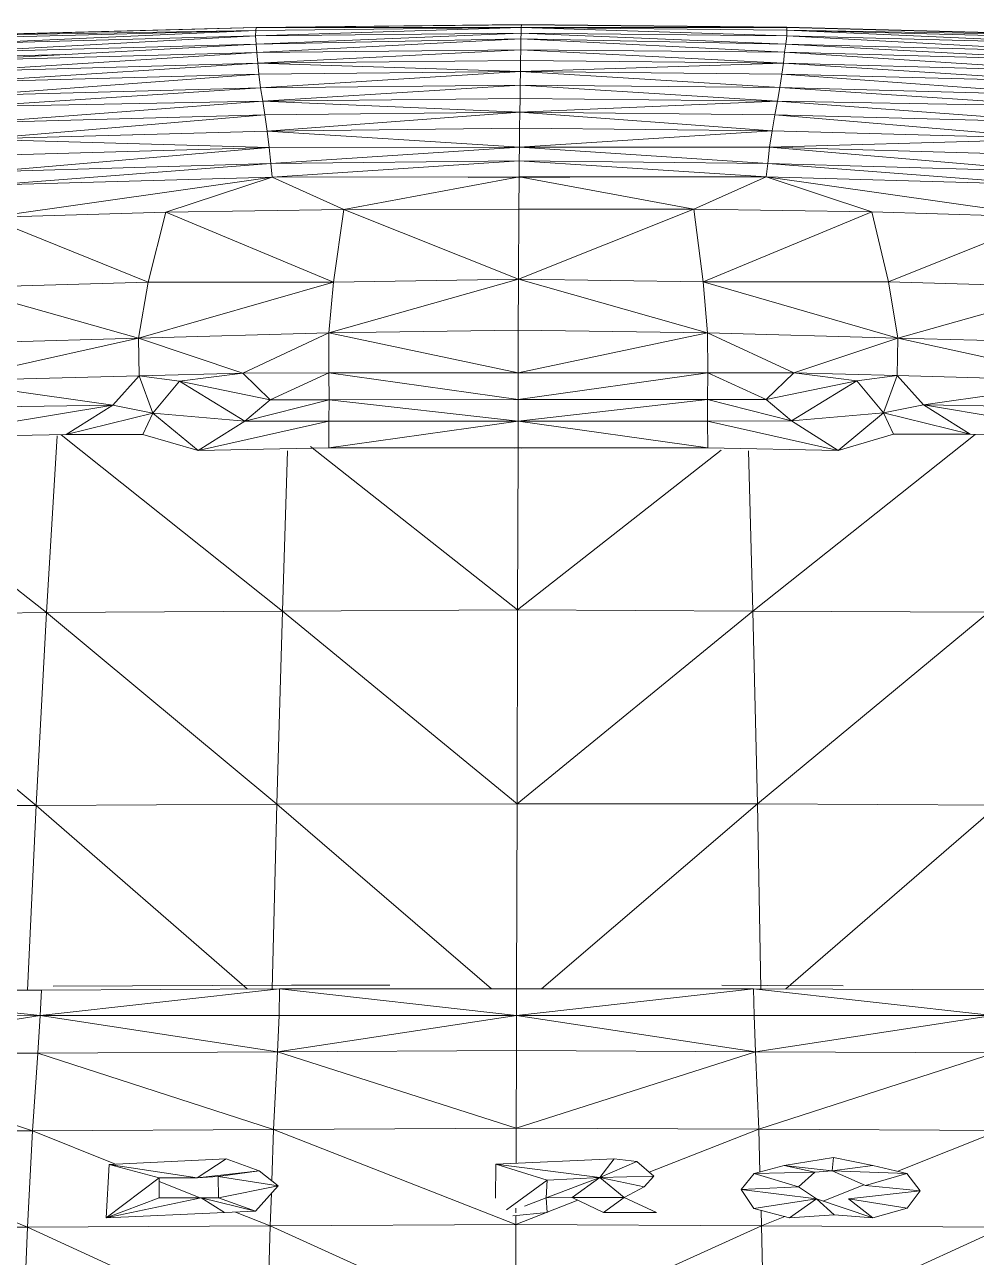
# Model space of a CAD drawing. Header units: inches. Extents: x -4169 to 1833, y -300 to 585.
# Drawn here: x -1167.79 to -1154.12, y 14.52 to 32.22 of the extents above; entities that cross this region are included whole.
import ezdxf

# ---------------------------------------------------------------- set-up
doc = ezdxf.new("R2010")
doc.units = ezdxf.units.IN
doc.header["$MEASUREMENT"] = 0
for name, color, linetype, lineweight in [('0-4', 7, 'Continuous', 9), ('0-7', 130, 'Continuous', 5), ('A-GENM', 5, 'Continuous', 9)]:
    doc.layers.add(name, color=color, linetype=linetype, lineweight=lineweight)

# ---------------------------------------------------------------- blocks, each defined once
blk = doc.blocks.new('Land_Rover_Evoque_-_SUV_Car_Vehicle_Automobile_13067 - Land Rover EVOQUE_dwg-1230547-BUILDING SECTION - EAST_WEST - LOOKING SOUTH')
at = {"layer": 'A-GENM'}
for p, q in [((-12447.255, 32.182), (-12443.444, 32.221)), ((-12447.248, 32.184), (-12443.442, 32.224)), ((-12447.248, 32.184), (-12443.444, 32.221)), ((-12443.444, 32.221), (-12443.446, 32.181)), ((-12443.442, 32.224), (-12443.444, 32.221)), ((-12443.444, 32.221), (-12439.637, 32.187)), ((-12443.444, 32.221), (-12439.634, 32.184)), ((-12443.442, 32.224), (-12439.637, 32.187)), ((-12451.623, 32.024), (-12447.261, 32.141)), ((-12451.62, 31.945), (-12447.261, 32.141)), ((-12451.62, 31.945), (-12447.264, 32.061)), ((-12451.616, 32.065), (-12447.255, 32.182)), ((-12451.616, 32.065), (-12447.261, 32.141)), ((-12451.604, 32.068), (-12447.248, 32.184)), ((-12447.255, 32.182), (-12451.604, 32.068)), ((-12451.599, 31.827), (-12447.264, 32.061)), ((-12447.264, 32.061), (-12443.446, 32.181)), ((-12447.264, 32.061), (-12447.261, 32.141)), ((-12447.264, 32.061), (-12443.449, 32.101)), ((-12447.257, 31.943), (-12447.264, 32.061)), ((-12447.261, 32.141), (-12447.255, 32.182)), ((-12447.261, 32.141), (-12443.446, 32.181)), ((-12447.257, 31.943), (-12443.449, 32.101)), ((-12447.255, 32.182), (-12447.248, 32.184)), ((-12447.255, 32.182), (-12443.446, 32.181)), ((-12443.449, 32.101), (-12443.452, 32.021)), ((-12443.446, 32.181), (-12443.449, 32.101)), ((-12443.449, 32.101), (-12439.634, 32.063)), ((-12443.449, 32.101), (-12439.647, 31.945)), ((-12443.446, 32.181), (-12439.634, 32.184)), ((-12443.446, 32.181), (-12439.632, 32.143)), ((-12443.446, 32.181), (-12439.634, 32.063)), ((-12439.634, 32.063), (-12439.647, 31.945)), ((-12439.637, 32.187), (-12435.281, 32.072)), ((-12439.637, 32.187), (-12439.634, 32.184)), ((-12439.634, 32.184), (-12439.632, 32.143)), ((-12439.634, 32.184), (-12435.281, 32.072)), ((-12439.634, 32.184), (-12435.275, 32.069)), ((-12439.632, 32.143), (-12439.634, 32.063)), ((-12439.634, 32.063), (-12435.278, 31.949)), ((-12439.634, 32.063), (-12435.305, 31.831)), ((-12439.632, 32.143), (-12435.275, 32.069)), ((-12439.632, 32.143), (-12435.271, 32.029)), ((-12439.632, 32.143), (-12435.278, 31.949)), ((-12451.599, 31.827), (-12447.257, 31.943)), ((-12451.568, 31.708), (-12447.257, 31.943)), ((-12447.257, 31.943), (-12443.452, 32.021)), ((-12447.245, 31.825), (-12447.257, 31.943)), ((-12447.245, 31.825), (-12443.452, 32.021)), ((-12447.245, 31.825), (-12443.455, 31.864)), ((-12443.455, 31.864), (-12447.233, 31.669)), ((-12443.455, 31.864), (-12443.457, 31.708)), ((-12443.452, 32.021), (-12443.455, 31.864)), ((-12443.455, 31.864), (-12439.664, 31.827)), ((-12443.455, 31.864), (-12439.681, 31.671)), ((-12443.452, 32.021), (-12439.647, 31.945)), ((-12443.452, 32.021), (-12439.664, 31.827)), ((-12439.647, 31.945), (-12439.664, 31.827)), ((-12439.647, 31.945), (-12435.305, 31.831)), ((-12439.647, 31.945), (-12435.342, 31.713)), ((-12449.998, 31.795), (-12453.196, 31.722)), ((-12451.568, 31.708), (-12447.245, 31.825)), ((-12451.532, 31.552), (-12447.245, 31.825)), ((-12447.245, 31.825), (-12447.233, 31.669)), ((-12447.233, 31.669), (-12443.457, 31.708)), ((-12443.457, 31.708), (-12443.459, 31.552)), ((-12443.457, 31.708), (-12439.681, 31.671)), ((-12439.664, 31.827), (-12439.681, 31.671)), ((-12435.342, 31.713), (-12439.664, 31.827)), ((-12439.664, 31.827), (-12435.383, 31.556)), ((-12451.532, 31.552), (-12447.233, 31.669)), ((-12451.491, 31.396), (-12447.233, 31.669)), ((-12451.491, 31.396), (-12447.217, 31.512)), ((-12451.436, 31.201), (-12447.217, 31.512)), ((-12447.233, 31.669), (-12443.459, 31.552)), ((-12447.233, 31.669), (-12447.217, 31.512)), ((-12443.459, 31.552), (-12447.217, 31.512)), ((-12447.217, 31.512), (-12447.19, 31.318)), ((-12443.459, 31.552), (-12447.19, 31.318)), ((-12443.459, 31.552), (-12443.463, 31.357)), ((-12443.459, 31.552), (-12439.681, 31.671)), ((-12443.459, 31.552), (-12439.735, 31.32)), ((-12443.459, 31.552), (-12439.703, 31.514)), ((-12439.735, 31.32), (-12439.703, 31.514)), ((-12439.681, 31.671), (-12439.703, 31.514)), ((-12435.429, 31.4), (-12439.703, 31.514)), ((-12435.49, 31.206), (-12439.703, 31.514)), ((-12435.383, 31.556), (-12439.681, 31.671)), ((-12439.681, 31.671), (-12435.429, 31.4)), ((-12443.463, 31.357), (-12447.19, 31.318)), ((-12443.463, 31.357), (-12447.161, 31.123)), ((-12443.465, 31.162), (-12443.463, 31.357)), ((-12439.768, 31.125), (-12443.463, 31.357)), ((-12439.735, 31.32), (-12443.463, 31.357)), ((-12451.436, 31.201), (-12447.19, 31.318)), ((-12451.375, 31.045), (-12447.19, 31.318)), ((-12447.19, 31.318), (-12447.161, 31.123)), ((-12443.465, 31.162), (-12447.161, 31.123)), ((-12443.467, 30.968), (-12443.465, 31.162)), ((-12439.768, 31.125), (-12443.465, 31.162)), ((-12439.768, 31.125), (-12439.735, 31.32)), ((-12435.49, 31.206), (-12439.735, 31.32)), ((-12435.555, 31.049), (-12439.735, 31.32)), ((-12451.375, 31.045), (-12447.161, 31.123)), ((-12451.31, 30.812), (-12447.161, 31.123)), ((-12443.467, 30.968), (-12447.161, 31.123)), ((-12447.161, 31.123), (-12447.13, 30.928)), ((-12439.768, 31.125), (-12443.467, 30.968)), ((-12439.805, 30.931), (-12439.768, 31.125)), ((-12435.625, 30.816), (-12439.768, 31.125)), ((-12435.555, 31.049), (-12439.768, 31.125)), ((-12451.31, 30.812), (-12447.13, 30.928)), ((-12451.24, 30.579), (-12447.13, 30.928)), ((-12443.467, 30.968), (-12447.13, 30.928)), ((-12447.099, 30.696), (-12447.13, 30.928)), ((-12447.099, 30.696), (-12443.467, 30.968)), ((-12443.47, 30.735), (-12443.467, 30.968)), ((-12439.841, 30.697), (-12443.467, 30.968)), ((-12439.805, 30.931), (-12443.467, 30.968)), ((-12439.841, 30.697), (-12439.805, 30.931)), ((-12435.701, 30.583), (-12439.805, 30.931)), ((-12435.625, 30.816), (-12439.805, 30.931)), ((-12451.24, 30.579), (-12447.099, 30.696)), ((-12447.099, 30.696), (-12443.47, 30.735)), ((-12447.066, 30.462), (-12447.099, 30.696)), ((-12447.099, 30.696), (-12443.473, 30.463)), ((-12443.473, 30.463), (-12443.47, 30.735)), ((-12443.473, 30.463), (-12439.841, 30.697)), ((-12443.47, 30.735), (-12439.841, 30.697)), ((-12439.841, 30.697), (-12439.88, 30.464)), ((-12439.841, 30.697), (-12435.701, 30.583)), ((-12451.24, 30.579), (-12447.066, 30.462)), ((-12451.16, 30.346), (-12447.066, 30.462)), ((-12447.066, 30.462), (-12451.114, 30.113)), ((-12447.066, 30.462), (-12443.473, 30.463)), ((-12447.066, 30.462), (-12447.044, 30.229)), ((-12443.473, 30.463), (-12447.044, 30.229)), ((-12443.473, 30.463), (-12443.475, 30.269)), ((-12443.473, 30.463), (-12439.88, 30.464)), ((-12443.473, 30.463), (-12439.907, 30.231)), ((-12439.88, 30.464), (-12439.907, 30.231)), ((-12439.88, 30.464), (-12435.701, 30.583)), ((-12439.88, 30.464), (-12435.836, 30.117)), ((-12439.88, 30.464), (-12435.786, 30.35)), ((-12447.044, 30.229), (-12451.114, 30.113)), ((-12451.072, 29.92), (-12447.044, 30.229)), ((-12447.044, 30.229), (-12443.475, 30.269)), ((-12447.026, 30.035), (-12447.044, 30.229)), ((-12447.026, 30.035), (-12443.475, 30.269)), ((-12443.477, 30.037), (-12443.475, 30.269)), ((-12439.929, 30.037), (-12443.475, 30.269)), ((-12443.475, 30.269), (-12439.907, 30.231)), ((-12439.929, 30.037), (-12439.907, 30.231)), ((-12435.881, 29.923), (-12439.907, 30.231)), ((-12435.836, 30.117), (-12439.907, 30.231)), ((-12447.026, 30.035), (-12451.107, 29.454)), ((-12451.072, 29.92), (-12447.026, 30.035)), ((-12451.072, 29.92), (-12447.026, 30.035)), ((-12447.026, 30.035), (-12448.553, 29.531)), ((-12447.026, 30.035), (-12443.477, 30.037)), ((-12447.026, 30.035), (-12443.477, 30.037)), ((-12447.026, 30.035), (-12445.996, 29.57)), ((-12443.527, 30.027), (-12445.996, 29.57)), ((-12443.477, 30.036), (-12444.209, 30.028)), ((-12443.477, 30.037), (-12443.482, 29.572)), ((-12443.477, 30.037), (-12439.929, 30.037)), ((-12443.477, 30.037), (-12439.929, 30.037)), ((-12443.477, 30.037), (-12440.968, 29.572)), ((-12442.752, 30.029), (-12443.477, 30.036)), ((-12439.929, 30.037), (-12440.968, 29.572)), ((-12439.929, 30.037), (-12435.881, 29.923)), ((-12439.929, 30.037), (-12435.881, 29.923)), ((-12439.929, 30.037), (-12435.857, 29.458)), ((-12439.929, 30.037), (-12438.41, 29.534)), ((-12448.553, 29.531), (-12445.996, 29.57)), ((-12446.142, 28.528), (-12445.996, 29.57)), ((-12443.482, 29.572), (-12445.996, 29.57)), ((-12443.488, 28.567), (-12445.996, 29.57)), ((-12443.488, 28.567), (-12440.968, 29.572)), ((-12443.488, 28.567), (-12443.482, 29.572)), ((-12440.968, 29.572), (-12443.482, 29.572)), ((-12440.834, 28.529), (-12440.968, 29.572)), ((-12438.41, 29.534), (-12440.968, 29.572)), ((-12448.553, 29.531), (-12451.107, 29.454)), ((-12448.806, 28.527), (-12451.107, 29.454)), ((-12448.806, 28.527), (-12448.553, 29.531)), ((-12446.142, 28.528), (-12448.553, 29.531)), ((-12440.834, 28.529), (-12438.41, 29.534)), ((-12438.17, 28.53), (-12438.41, 29.534)), ((-12435.857, 29.458), (-12438.41, 29.534)), ((-12438.17, 28.53), (-12435.857, 29.458)), ((-12451.528, 28.449), (-12448.806, 28.527)), ((-12448.944, 27.72), (-12446.142, 28.528)), ((-12448.944, 27.72), (-12448.806, 28.527)), ((-12448.806, 28.527), (-12446.142, 28.528)), ((-12446.21, 27.797), (-12443.488, 28.567)), ((-12446.142, 28.528), (-12446.21, 27.797)), ((-12446.142, 28.528), (-12443.488, 28.567)), ((-12443.49, 27.837), (-12443.488, 28.567)), ((-12440.771, 27.799), (-12443.488, 28.567)), ((-12443.488, 28.567), (-12440.834, 28.529)), ((-12440.834, 28.529), (-12438.17, 28.53)), ((-12438.036, 27.723), (-12440.834, 28.529)), ((-12440.771, 27.799), (-12440.834, 28.529)), ((-12438.036, 27.723), (-12438.17, 28.53)), ((-12438.17, 28.53), (-12435.448, 28.454)), ((-12451.528, 28.449), (-12448.944, 27.72)), ((-12438.036, 27.723), (-12435.448, 28.454)), ((-12448.944, 27.72), (-12446.21, 27.797)), ((-12446.21, 27.797), (-12447.448, 27.221)), ((-12446.21, 27.797), (-12446.213, 27.222)), ((-12443.49, 27.837), (-12446.21, 27.797)), ((-12443.491, 27.222), (-12446.21, 27.797)), ((-12443.491, 27.222), (-12443.49, 27.837)), ((-12440.771, 27.799), (-12443.491, 27.222)), ((-12440.771, 27.799), (-12443.49, 27.837)), ((-12439.533, 27.224), (-12440.771, 27.799)), ((-12438.036, 27.723), (-12440.771, 27.799)), ((-12440.771, 27.799), (-12440.769, 27.223)), ((-12451.733, 27.643), (-12448.944, 27.72)), ((-12448.944, 27.72), (-12451.725, 27.105)), ((-12448.944, 27.72), (-12447.448, 27.221)), ((-12448.944, 27.72), (-12448.934, 27.183)), ((-12439.533, 27.224), (-12438.036, 27.723)), ((-12438.036, 27.723), (-12438.047, 27.185)), ((-12438.036, 27.723), (-12435.247, 27.646)), ((-12438.036, 27.723), (-12435.257, 27.11)), ((-12448.934, 27.183), (-12451.725, 27.105)), ((-12448.934, 27.183), (-12451.725, 27.105)), ((-12449.313, 26.76), (-12451.725, 27.105)), ((-12448.934, 27.183), (-12449.313, 26.76)), ((-12447.448, 27.221), (-12448.934, 27.183)), ((-12448.357, 27.106), (-12448.934, 27.183)), ((-12448.357, 27.106), (-12448.934, 27.183)), ((-12448.737, 26.646), (-12448.934, 27.183)), ((-12448.737, 26.646), (-12448.357, 27.106)), ((-12447.448, 27.221), (-12448.357, 27.106)), ((-12447.417, 26.531), (-12448.357, 27.106)), ((-12447.052, 26.838), (-12448.357, 27.106)), ((-12447.417, 26.531), (-12448.357, 27.106)), ((-12447.448, 27.221), (-12446.213, 27.222)), ((-12446.213, 27.222), (-12447.448, 27.221)), ((-12447.448, 27.221), (-12447.052, 26.838)), ((-12447.448, 27.221), (-12447.052, 26.838)), ((-12447.052, 26.838), (-12446.213, 27.222)), ((-12443.491, 27.222), (-12446.213, 27.222)), ((-12443.491, 26.839), (-12446.213, 27.222)), ((-12446.213, 27.222), (-12446.208, 26.838)), ((-12443.491, 27.222), (-12446.213, 27.222)), ((-12440.769, 27.223), (-12443.491, 27.222)), ((-12440.769, 27.223), (-12443.491, 26.839)), ((-12440.769, 27.223), (-12443.491, 27.222)), ((-12443.491, 27.222), (-12443.491, 26.839)), ((-12440.773, 26.839), (-12440.769, 27.223)), ((-12440.769, 27.223), (-12439.533, 27.224)), ((-12439.533, 27.224), (-12440.769, 27.223)), ((-12439.93, 26.84), (-12440.769, 27.223)), ((-12439.93, 26.84), (-12439.533, 27.224)), ((-12439.533, 27.224), (-12439.93, 26.84)), ((-12438.625, 27.109), (-12439.93, 26.84)), ((-12438.625, 27.109), (-12439.565, 26.533)), ((-12438.625, 27.109), (-12439.565, 26.533)), ((-12439.533, 27.224), (-12438.047, 27.185)), ((-12439.533, 27.224), (-12438.625, 27.109)), ((-12438.047, 27.185), (-12438.625, 27.109)), ((-12438.047, 27.185), (-12438.625, 27.109)), ((-12438.245, 26.649), (-12438.625, 27.109)), ((-12438.047, 27.185), (-12438.245, 26.649)), ((-12435.257, 27.11), (-12438.047, 27.185)), ((-12435.257, 27.11), (-12438.047, 27.185)), ((-12437.67, 26.763), (-12438.047, 27.185)), ((-12435.257, 27.11), (-12437.67, 26.763)), ((-12449.313, 26.76), (-12452.097, 26.3)), ((-12449.313, 26.76), (-12451.725, 26.722)), ((-12449.313, 26.76), (-12449.984, 26.339)), ((-12448.737, 26.646), (-12449.313, 26.76)), ((-12446.208, 26.838), (-12447.417, 26.531)), ((-12447.417, 26.531), (-12447.052, 26.838)), ((-12447.052, 26.838), (-12446.208, 26.838)), ((-12446.208, 26.838), (-12447.052, 26.838)), ((-12446.208, 26.838), (-12446.211, 26.531)), ((-12443.491, 26.839), (-12446.208, 26.838)), ((-12443.491, 26.839), (-12446.208, 26.838)), ((-12443.491, 26.532), (-12446.208, 26.838)), ((-12440.773, 26.839), (-12443.491, 26.839)), ((-12440.773, 26.839), (-12443.491, 26.839)), ((-12440.773, 26.839), (-12443.491, 26.532)), ((-12443.491, 26.532), (-12443.491, 26.839)), ((-12440.773, 26.839), (-12439.93, 26.84)), ((-12439.93, 26.84), (-12440.773, 26.839)), ((-12439.565, 26.533), (-12440.773, 26.839)), ((-12440.773, 26.839), (-12440.772, 26.532)), ((-12439.93, 26.84), (-12439.565, 26.533)), ((-12437.67, 26.763), (-12438.245, 26.649)), ((-12435.257, 26.726), (-12437.67, 26.763)), ((-12437.67, 26.763), (-12436.998, 26.343)), ((-12437.67, 26.763), (-12434.884, 26.305)), ((-12448.737, 26.646), (-12449.984, 26.339)), ((-12448.737, 26.646), (-12448.882, 26.339)), ((-12448.089, 26.109), (-12448.737, 26.646)), ((-12447.417, 26.531), (-12448.737, 26.646)), ((-12438.245, 26.649), (-12439.565, 26.533)), ((-12438.245, 26.649), (-12438.893, 26.111)), ((-12438.245, 26.649), (-12436.998, 26.343)), ((-12438.245, 26.649), (-12438.1, 26.342)), ((-12446.211, 26.531), (-12448.089, 26.109)), ((-12448.089, 26.109), (-12447.417, 26.531)), ((-12446.211, 26.531), (-12447.417, 26.531)), ((-12446.211, 26.531), (-12447.417, 26.531)), ((-12443.491, 26.532), (-12446.213, 26.148)), ((-12446.213, 26.148), (-12446.211, 26.531)), ((-12443.491, 26.532), (-12446.211, 26.531)), ((-12443.491, 26.532), (-12446.211, 26.531)), ((-12440.772, 26.532), (-12443.491, 26.532)), ((-12440.772, 26.532), (-12443.491, 26.532)), ((-12440.769, 26.149), (-12443.491, 26.532)), ((-12443.491, 26.532), (-12443.491, 26.148)), ((-12439.565, 26.533), (-12440.772, 26.532)), ((-12439.565, 26.533), (-12440.772, 26.532)), ((-12438.893, 26.111), (-12440.772, 26.532)), ((-12440.772, 26.532), (-12440.769, 26.149)), ((-12439.565, 26.533), (-12438.893, 26.111)), ((-12450.268, 23.781), (-12453.395, 26.241)), ((-12452.097, 26.3), (-12449.984, 26.339)), ((-12450.113, 26.321), (-12450.268, 23.781)), ((-12446.876, 23.801), (-12450.056, 26.335)), ((-12449.984, 26.339), (-12448.882, 26.339)), ((-12448.089, 26.109), (-12448.882, 26.339)), ((-12436.925, 26.338), (-12440.121, 23.803)), ((-12438.893, 26.111), (-12438.1, 26.342)), ((-12436.998, 26.343), (-12438.1, 26.342)), ((-12436.998, 26.343), (-12434.884, 26.305)), ((-12446.213, 26.148), (-12448.089, 26.109)), ((-12446.803, 26.103), (-12446.876, 23.801)), ((-12443.499, 23.821), (-12446.474, 26.165)), ((-12443.491, 26.148), (-12446.213, 26.148)), ((-12443.491, 26.148), (-12443.541, 26.144)), ((-12443.499, 23.821), (-12443.492, 26.144)), ((-12440.577, 26.114), (-12443.499, 23.821)), ((-12440.769, 26.149), (-12443.491, 26.148)), ((-12443.491, 26.148), (-12443.44, 26.144)), ((-12438.893, 26.111), (-12440.769, 26.149)), ((-12440.121, 23.803), (-12440.181, 26.105)), ((-12450.268, 23.781), (-12453.7, 23.742)), ((-12453.7, 23.742), (-12450.415, 21.012)), ((-12450.268, 23.781), (-12450.415, 21.012)), ((-12446.876, 23.801), (-12450.268, 23.781)), ((-12450.268, 23.781), (-12446.956, 21.032)), ((-12446.876, 23.801), (-12446.956, 21.032)), ((-12443.499, 23.821), (-12446.876, 23.801)), ((-12446.876, 23.801), (-12443.507, 21.033)), ((-12443.499, 23.821), (-12443.507, 21.033)), ((-12440.121, 23.803), (-12443.507, 21.033)), ((-12440.121, 23.803), (-12443.499, 23.821)), ((-12436.73, 23.785), (-12440.121, 23.803)), ((-12440.121, 23.803), (-12440.056, 21.034)), ((-12436.73, 23.785), (-12440.056, 21.034)), ((-12453.911, 20.992), (-12450.415, 21.012)), ((-12450.415, 21.012), (-12450.54, 18.358)), ((-12450.415, 21.012), (-12446.956, 21.032)), ((-12450.415, 21.012), (-12447.383, 18.376)), ((-12446.956, 21.032), (-12447.024, 18.378)), ((-12446.956, 21.032), (-12443.507, 21.033)), ((-12446.956, 21.032), (-12443.873, 18.379)), ((-12443.507, 21.033), (-12443.514, 18.38)), ((-12440.056, 21.034), (-12443.507, 21.033)), ((-12440.056, 21.034), (-12443.156, 18.38)), ((-12436.597, 21.016), (-12440.056, 21.034)), ((-12440.004, 18.379), (-12440.056, 21.034)), ((-12436.597, 21.016), (-12439.645, 18.378)), ((-12450.17, 18.416), (-12446.749, 18.433)), ((-12446.749, 18.433), (-12445.335, 18.432)), ((-12440.567, 18.429), (-12439.916, 18.428)), ((-12439.916, 18.428), (-12438.822, 18.422)), ((-12450.34, 18.358), (-12453.792, 18.358)), ((-12450.356, 17.994), (-12453.792, 18.358)), ((-12450.356, 17.994), (-12446.918, 18.379)), ((-12450.356, 17.994), (-12450.34, 18.358)), ((-12446.918, 18.379), (-12450.34, 18.358)), ((-12446.926, 17.994), (-12446.918, 18.379)), ((-12446.918, 18.379), (-12443.514, 18.38)), ((-12446.918, 18.379), (-12443.515, 17.995)), ((-12443.515, 17.995), (-12443.514, 18.38)), ((-12443.515, 17.995), (-12440.11, 18.38)), ((-12443.514, 18.38), (-12440.11, 18.38)), ((-12440.11, 18.38), (-12436.687, 18.362)), ((-12440.11, 18.38), (-12440.104, 17.996)), ((-12440.11, 18.38), (-12436.673, 17.997)), ((-12453.854, 17.454), (-12450.356, 17.994)), ((-12453.813, 17.973), (-12450.356, 17.994)), ((-12450.356, 17.994), (-12453.813, 17.973)), ((-12450.392, 17.454), (-12450.356, 17.994)), ((-12450.356, 17.994), (-12446.926, 17.994)), ((-12446.949, 17.474), (-12450.356, 17.994)), ((-12450.356, 17.994), (-12446.926, 17.994)), ((-12446.949, 17.474), (-12443.515, 17.995)), ((-12446.949, 17.474), (-12446.926, 17.994)), ((-12446.926, 17.994), (-12443.515, 17.995)), ((-12446.926, 17.994), (-12443.515, 17.995)), ((-12443.517, 17.494), (-12443.515, 17.995)), ((-12443.515, 17.995), (-12440.104, 17.996)), ((-12443.515, 17.995), (-12440.104, 17.996)), ((-12440.084, 17.476), (-12443.515, 17.995)), ((-12440.104, 17.996), (-12436.673, 17.997)), ((-12440.104, 17.996), (-12436.673, 17.997)), ((-12440.084, 17.476), (-12440.104, 17.996)), ((-12440.084, 17.476), (-12436.673, 17.997)), ((-12450.468, 16.339), (-12453.854, 17.454)), ((-12450.392, 17.454), (-12453.854, 17.454)), ((-12450.468, 16.339), (-12450.392, 17.454)), ((-12446.949, 17.474), (-12450.392, 17.454)), ((-12447.004, 16.359), (-12450.392, 17.454)), ((-12446.949, 17.474), (-12447.004, 16.359)), ((-12446.949, 17.474), (-12443.517, 17.494)), ((-12446.949, 17.474), (-12443.52, 16.379)), ((-12443.52, 16.379), (-12443.517, 17.494)), ((-12443.52, 16.379), (-12440.084, 17.476)), ((-12443.517, 17.494), (-12440.084, 17.476)), ((-12440.037, 16.361), (-12440.084, 17.476)), ((-12440.084, 17.476), (-12436.642, 17.458)), ((-12440.037, 16.361), (-12436.642, 17.458)), ((-12453.954, 16.338), (-12450.468, 16.339)), ((-12450.539, 14.955), (-12450.468, 16.339)), ((-12447.004, 16.359), (-12450.468, 16.339)), ((-12449.276, 15.862), (-12450.468, 16.339)), ((-12447.004, 16.359), (-12447.03, 15.621)), ((-12447.004, 16.359), (-12443.52, 16.379)), ((-12447.004, 16.359), (-12443.524, 14.995)), ((-12443.52, 16.379), (-12443.522, 15.873)), ((-12443.52, 16.379), (-12440.037, 16.361)), ((-12441.611, 15.745), (-12440.037, 16.361)), ((-12440.018, 15.748), (-12440.037, 16.361)), ((-12440.037, 16.361), (-12436.573, 16.342)), ((-12438.038, 15.758), (-12436.573, 16.342)), ((-12449.367, 15.858), (-12447.686, 15.936)), ((-12447.686, 15.936), (-12448.103, 15.666)), ((-12447.211, 15.763), (-12447.686, 15.936)), ((-12443.811, 15.859), (-12442.112, 15.937)), ((-12442.32, 15.668), (-12442.112, 15.937)), ((-12441.785, 15.898), (-12442.112, 15.937)), ((-12439.671, 15.841), (-12438.964, 15.957)), ((-12438.964, 15.957), (-12438.979, 15.765)), ((-12438.964, 15.957), (-12438.396, 15.842)), ((-12449.367, 15.858), (-12449.408, 15.09)), ((-12448.647, 15.666), (-12449.367, 15.858)), ((-12449.367, 15.858), (-12448.103, 15.666)), ((-12447.211, 15.763), (-12448.103, 15.666)), ((-12447.211, 15.763), (-12447.801, 15.685)), ((-12446.941, 15.551), (-12447.211, 15.763)), ((-12443.815, 15.372), (-12443.811, 15.859)), ((-12443.811, 15.859), (-12442.32, 15.668)), ((-12443.811, 15.859), (-12443.075, 15.629)), ((-12442.32, 15.668), (-12441.785, 15.898)), ((-12441.545, 15.687), (-12441.785, 15.898)), ((-12440.101, 15.726), (-12439.671, 15.841)), ((-12439.671, 15.841), (-12439.231, 15.745)), ((-12439.671, 15.841), (-12438.979, 15.765)), ((-12439.231, 15.745), (-12438.979, 15.765)), ((-12438.396, 15.842), (-12438.979, 15.765)), ((-12438.979, 15.765), (-12438.504, 15.553)), ((-12437.908, 15.727), (-12438.979, 15.765)), ((-12437.908, 15.727), (-12438.396, 15.842)), ((-12448.647, 15.666), (-12449.408, 15.09)), ((-12448.648, 15.378), (-12448.647, 15.666)), ((-12448.647, 15.666), (-12448.103, 15.666)), ((-12448.058, 15.376), (-12448.647, 15.611)), ((-12447.801, 15.685), (-12448.103, 15.666)), ((-12447.797, 15.378), (-12447.801, 15.685)), ((-12446.941, 15.551), (-12447.801, 15.685)), ((-12443.659, 15.206), (-12443.075, 15.629)), ((-12443.091, 15.379), (-12442.32, 15.668)), ((-12443.091, 15.379), (-12442.32, 15.668)), ((-12443.091, 15.379), (-12443.075, 15.629)), ((-12443.091, 15.379), (-12443.075, 15.629)), ((-12442.32, 15.668), (-12443.075, 15.629)), ((-12442.32, 15.668), (-12443.075, 15.629)), ((-12442.32, 15.668), (-12442.714, 15.38)), ((-12442.32, 15.668), (-12441.545, 15.687)), ((-12441.97, 15.38), (-12442.32, 15.668)), ((-12442.32, 15.668), (-12441.684, 15.533)), ((-12441.684, 15.533), (-12441.545, 15.687)), ((-12440.288, 15.495), (-12440.101, 15.726)), ((-12440.101, 15.726), (-12439.231, 15.745)), ((-12440.101, 15.726), (-12439.466, 15.534)), ((-12439.466, 15.534), (-12439.231, 15.745)), ((-12437.908, 15.727), (-12438.504, 15.553)), ((-12437.715, 15.477), (-12437.908, 15.727)), ((-12446.941, 15.551), (-12447.797, 15.378)), ((-12446.941, 15.551), (-12447.264, 15.186)), ((-12447.036, 15.443), (-12447.053, 14.974)), ((-12441.97, 15.38), (-12441.684, 15.533)), ((-12440.288, 15.495), (-12439.466, 15.534)), ((-12440.107, 15.226), (-12440.288, 15.495)), ((-12440.288, 15.495), (-12439.207, 15.361)), ((-12439.207, 15.361), (-12439.466, 15.534)), ((-12439.111, 15.329), (-12438.525, 15.563)), ((-12437.715, 15.477), (-12438.748, 15.361)), ((-12437.715, 15.477), (-12438.504, 15.553)), ((-12437.905, 15.227), (-12437.715, 15.477)), ((-12448.648, 15.378), (-12449.408, 15.09)), ((-12449.408, 15.09), (-12448.046, 15.378)), ((-12448.648, 15.378), (-12448.046, 15.378)), ((-12448.046, 15.378), (-12447.797, 15.378)), ((-12447.709, 15.166), (-12448.046, 15.378)), ((-12447.264, 15.186), (-12448.046, 15.378)), ((-12447.264, 15.186), (-12447.797, 15.378)), ((-12443.523, 15.228), (-12443.524, 15.161)), ((-12443.091, 15.379), (-12443.399, 15.257)), ((-12443.091, 15.379), (-12442.714, 15.38)), ((-12443.074, 15.168), (-12443.091, 15.379)), ((-12443.074, 15.171), (-12442.636, 15.343)), ((-12442.265, 15.168), (-12442.714, 15.38)), ((-12441.97, 15.38), (-12442.714, 15.38)), ((-12441.97, 15.38), (-12442.265, 15.168)), ((-12441.505, 15.168), (-12441.97, 15.38)), ((-12440.107, 15.226), (-12439.207, 15.361)), ((-12439.593, 15.092), (-12440.107, 15.226)), ((-12439.593, 15.092), (-12439.207, 15.361)), ((-12438.399, 15.092), (-12439.207, 15.361)), ((-12438.952, 15.131), (-12439.207, 15.361)), ((-12438.399, 15.092), (-12438.748, 15.361)), ((-12437.905, 15.227), (-12438.748, 15.361)), ((-12438.399, 15.092), (-12437.905, 15.227)), ((-12450.539, 14.955), (-12451.074, 15.172)), ((-12449.408, 15.09), (-12447.709, 15.166)), ((-12447.709, 15.166), (-12447.264, 15.186)), ((-12447.053, 14.974), (-12447.551, 15.173)), ((-12443.074, 15.168), (-12443.567, 15.117)), ((-12443.524, 14.995), (-12443.086, 15.166)), ((-12443.524, 15.121), (-12443.524, 14.995)), ((-12441.505, 15.168), (-12442.265, 15.168)), ((-12439.994, 14.976), (-12440.001, 15.199)), ((-12439.994, 14.976), (-12439.661, 15.11)), ((-12439.593, 15.092), (-12438.952, 15.131)), ((-12438.952, 15.131), (-12438.399, 15.092)), ((-12450.539, 14.955), (-12454.045, 14.954)), ((-12450.539, 14.955), (-12450.601, 13.378)), ((-12447.053, 14.974), (-12450.539, 14.955)), ((-12447.096, 13.379), (-12450.539, 14.955)), ((-12447.053, 14.974), (-12447.096, 13.379)), ((-12443.524, 14.995), (-12447.053, 14.974)), ((-12447.053, 14.974), (-12443.528, 13.38)), ((-12443.524, 14.995), (-12443.528, 13.38)), ((-12443.528, 13.38), (-12439.994, 14.976)), ((-12443.524, 14.995), (-12439.994, 14.976)), ((-12436.509, 14.958), (-12439.994, 14.976)), ((-12439.96, 13.381), (-12439.994, 14.976)), ((-12436.509, 14.958), (-12439.96, 13.381))]:
    blk.add_line(p, q, dxfattribs=at)
blk = doc.blocks.new('Land_Rover_Evoque_-_SUV_Car_Vehicle_Automobile_13067 - Land_Rover_Evoque_-_SUV_Car_Vehicle_Automobile_13067-1230553-BUILDING SECTION - EAST_WEST - LOOKING SOUTH')
blk.add_blockref('Land_Rover_Evoque_-_SUV_Car_Vehicle_Automobile_13067 - Land Rover EVOQUE_dwg-1230547-BUILDING SECTION - EAST_WEST - LOOKING SOUTH', (0, 0))
blk = doc.blocks.new('CTR  - Topography_rvt-2-BUILDING SECTION - EAST_WEST - LOOKING SOUTH')
at = {"layer": '0-4'}
blk.add_blockref('Land_Rover_Evoque_-_SUV_Car_Vehicle_Automobile_13067 - Land_Rover_Evoque_-_SUV_Car_Vehicle_Automobile_13067-1230553-BUILDING SECTION - EAST_WEST - LOOKING SOUTH', (0, 0), dxfattribs=at)

msp = doc.modelspace()

# ---------------------------------------------------------------- block references
at = {"layer": '0-7'}
msp.add_blockref('CTR  - Topography_rvt-2-BUILDING SECTION - EAST_WEST - LOOKING SOUTH', (11282.793, 0), dxfattribs=at)

doc.saveas('drawing.dxf')
